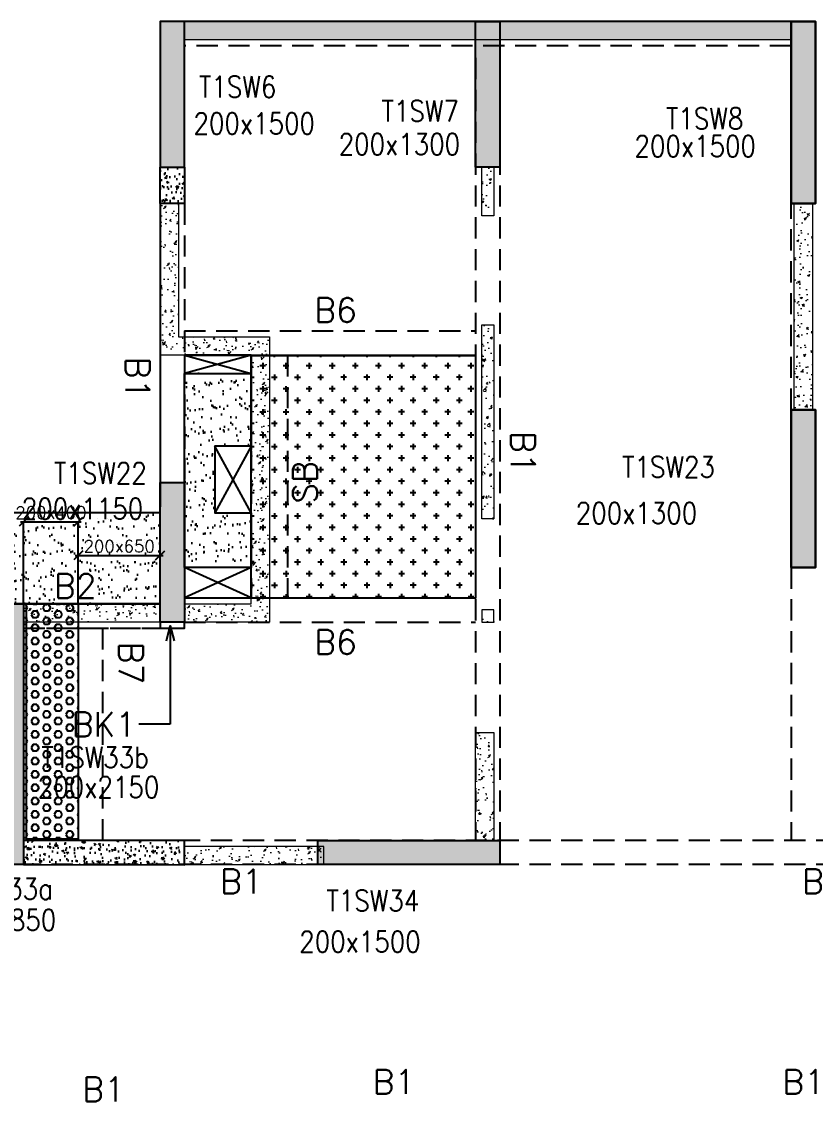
# Model space of a CAD drawing. Header units: millimetres. Extents: x 1078357 to 2594950, y -4969473 to -4636555.
# Drawn here: x 1595367 to 1601908, y -4661398 to -4652496 of the extents above; entities that cross this region are included whole.
import ezdxf

# ---------------------------------------------------------------- set-up
doc = ezdxf.new("R2010")
doc.units = ezdxf.units.MM
doc.header["$PDMODE"] = 35
for name, pattern in [('CONTINOUS', [0]), ('HIDDEN', [0.375, 0.25, -0.125]), ('New Retail block$0$CONTINOUS', [0])]:
    doc.linetypes.add(name, pattern=pattern)
doc.layers.get('0').update_dxf_attribs({"lineweight": 0})
doc.layers.get('Defpoints').update_dxf_attribs({"lineweight": 0})
for name, color, linetype, lineweight in [('A-_ANOTDIMA_D-', 6, 'Continuous', 13), ('COL. NO.', 30, 'Continuous', 25), ('COL. SIZE', 7, 'Continuous', 25), ('DIM', 9, 'Continuous', 25), ('HATCH', 8, 'Continuous', 30), ('RCC UPSTAND', 43, 'Continuous', 30), ('S-NON STR RCC WALL', 8, 'Continuous', 0)]:
    doc.layers.add(name, color=color, linetype=linetype, lineweight=lineweight)
for name, color, linetype in [('B-200x325', 201, 'HIDDEN'), ('B-200x375', 41, 'HIDDEN'), ('B-200x400', 44, 'HIDDEN'), ('B-200x650', 241, 'HIDDEN'), ('B-300xSLAB THK.', 151, 'Continuous'), ('BK1-200x650', 241, 'HIDDEN'), ('DC BEAM NO.', 7, 'Continuous'), ('DROP SLAB', 8, 'Continuous'), ('NON STR. RCC WALL', 6, 'Continuous'), ('S-COLUMN_SHEAR WALL', 1, 'Continuous'), ('S-PROJECTION', 54, 'New Retail block$0$CONTINOUS'), ('SLAB FOLD', 8, 'Continuous')]:
    doc.layers.add(name, color=color, linetype=linetype)
doc.styles.add('Roman', font='romans')
doc.styles.add('ROMANS', font='romans.shx', dxfattribs={"width": 0.85})
doc.dimstyles.new('HARESH', dxfattribs={"dimtxt": 150, "dimasz": 75, "dimexe": 0, "dimexo": 0, "dimgap": 25, "dimtad": 1, "dimdec": 0, "dimdsep": 46, "dimtxsty": 'Roman', "dimblk": 'OBLIQUE', "dimcen": 225, "dimdle": 25, "dimclrd": 2, "dimclre": 2, "dimclrt": 7, "dimadec": 8, "dimazin": 1, "dimtfac": 1, "dimtdec": 0, "dimtmove": 0, "dimatfit": 0, "dimfxl": 1, "dimlwd": -1, "dimlwe": -1, "dimarcsym": 0})
pattern_1 = [(50, (-4755937.19, 23343877.28), (182.184669, -15.9390855), [19.05, -209.55]), (355, (-4755937.19, 23343877.28), (-35.2434214, 191.0568452), [15.24, -167.6405842]), (100.4514447, (-4755922, 23343875.95), (146.9412471, 175.1177519), [16.1900088, -178.0902446]), (46.1842, (-4755937.19, 23343928.08), (271.0790409, -42.042328), [28.575, -314.325]), (96.6355576, (-4755914.6, 23343924.58), (237.404134, 247.4261246), [24.2850231, -267.1356082]), (351.1841512, (-4755937.2, 23343928.08), (237.404134, 247.4261246), [22.859967, -251.459732]), (21, (-4755911.79, 23343915.38), (151.6143913, -102.2651982), [19.05, -209.55]), (326, (-4755911.79, 23343915.38), (61.8020283, 184.1879661), [15.24, -167.64]), (71.451445, (-4755899.15, 23343906.86), (213.4164193, 81.9227689), [16.1900088, -178.0899376]), (37.5, (-4755937.19, 23343877.28), (3.08860325, 84.55503887), [0, -165.608, 0, -170.18, 0, -168.275]), (7.5, (-4755937.19, 23343877.28), (66.8196625, 100.18057482), [0, -97.028, 0, -161.798, 0, -64.135]), (327.5, (-4755993.83, 23343877.28), (135.59059517, -5.728744), [0, -63.5, 0, -198.12, 0, -262.89]), (317.5, (-4756019.23, 23343877.28), (148.1291814, 25.42649103), [0, -82.55, 0, -131.572, 0, -186.69])]

# ---------------------------------------------------------------- blocks, each defined once
blk = doc.blocks.new('_Oblique')
at = {"color": 0, "linetype": 'ByBlock', "lineweight": -2}
blk.add_line((-0.5, -0.5), (0.5, 0.5), dxfattribs=at)
blk = doc.blocks.new('*D1156')
at = {"layer": 'Defpoints', "color": 0, "ltscale": 700, "transparency": 16777216}
for p in [(1595833.4, -4656619.4), (1595383.3, -4657296.1, 0), (1595833.4, -4657296.1, 0)]:
    blk.add_point(p, dxfattribs=at)
at = {"layer": 'DIM', "color": 2, "ltscale": 700, "transparency": 16777216}
for p, q in [((1595358.3, -4656619.4), (1595858.4, -4656619.4)), ((1595383.3, -4657296.1), (1595383.3, -4656619.4)), ((1595833.4, -4657296.1), (1595833.4, -4656619.4))]:
    blk.add_line(p, q, dxfattribs=at)
at = {"layer": 'DIM', "color": 2, "ltscale": 700, "transparency": 16777216, "xscale": 75, "yscale": 75, "zscale": 75, "rotation": 180}
blk.add_blockref('_Oblique', (1595383.3, -4656619.4), dxfattribs=at)
at = {"layer": 'DIM', "color": 2, "ltscale": 700, "transparency": 16777216, "xscale": 75, "yscale": 75, "zscale": 75}
blk.add_blockref('_Oblique', (1595833.4, -4656619.4), dxfattribs=at)
at = {"layer": 'DIM', "color": 7, "ltscale": 700, "transparency": 16777216, "insert": (1595608.4, -4656544.4), "char_height": 150, "attachment_point": 5, "style": 'Roman'}
blk.add_mtext('{\\H0.666667x;200x400}', dxfattribs=at)
blk = doc.blocks.new('*D1157')
at = {"layer": 'Defpoints', "color": 0, "ltscale": 700, "transparency": 16777216}
for p in [(1596508.3, -4656896.1), (1595833.4, -4657296.1, 0), (1596508.3, -4657296.1, 0)]:
    blk.add_point(p, dxfattribs=at)
at = {"layer": 'DIM', "color": 2, "ltscale": 700, "transparency": 16777216}
for p, q in [((1595808.4, -4656896.1), (1596533.3, -4656896.1)), ((1595833.4, -4657296.1), (1595833.4, -4656896.1)), ((1596508.3, -4657296.1), (1596508.3, -4656896.1))]:
    blk.add_line(p, q, dxfattribs=at)
at = {"layer": 'DIM', "color": 2, "ltscale": 700, "transparency": 16777216, "xscale": 75, "yscale": 75, "zscale": 75, "rotation": 180}
blk.add_blockref('_Oblique', (1595833.4, -4656896.1), dxfattribs=at)
at = {"layer": 'DIM', "color": 2, "ltscale": 700, "transparency": 16777216, "xscale": 75, "yscale": 75, "zscale": 75}
blk.add_blockref('_Oblique', (1596508.3, -4656896.1), dxfattribs=at)
at = {"layer": 'DIM', "color": 7, "ltscale": 700, "transparency": 16777216, "insert": (1596170.9, -4656821.1), "char_height": 150, "attachment_point": 5, "style": 'Roman'}
blk.add_mtext('{\\H0.666667x;200x650}', dxfattribs=at)
blk = doc.blocks.new('G$CD63B60BD')
at = {"layer": 'COL. NO.', "linetype": 'Continuous', "style": 'ROMANS', "width": 0.85}
for s, p in [('T1SW6', (13370.2, 15274.3, -320.4)), ('T1SW7', (14874.5, 15075.4, -320.4)), ('T1SW8', (17218.7, 15013.4, -320.4)), ('T1SW23', (16857.3, 12140.3, -320.4)), ('T1SW22', (12175.1, 12089.1, -320.4)), ('T1SW33b', (12070.9, 9747.2, -320.4)), ('T1SW33a', (11279.4, 8663.7, -320.4)), ('T1SW34', (14420.4, 8565.4, -320.4))]:
    blk.add_text(s, height=175, dxfattribs=at).set_placement(p)
at = {"layer": 'COL. SIZE', "linetype": 'Continuous', "style": 'ROMANS', "width": 0.85}
for s, p in [('200x1500', (13325.1, 14973.2, -320.4)), ('200x1300', (14521.5, 14801.5, -320.4)), ('200x1500', (16959.4, 14785.6, -320.4)), ('200x1150', (11909.6, 11797.3, -320.4)), ('200x1300', (16475.4, 11760.5, -320.4)), ('200x2150', (12042.4, 9502, -320.4)), ('200x2850', (11193.5, 8406.3, -320.4)), ('200x1500', (14196.5, 8227.7, -320.4))]:
    blk.add_text(s, height=175, dxfattribs=at).set_placement(p)

msp = doc.modelspace()

# ---------------------------------------------------------------- hatches: boundary and pattern name
at = {"layer": 'DROP SLAB'}
h = msp.add_hatch(dxfattribs=at)
h.set_pattern_fill('CROSS', color=8, scale=15, angle=0.03079)
h.set_pattern_definition([(180.03079016, (-2778183.15, 14069229.48), (-95.1987999, -95.3011726), [47.625, -142.875]), (270.03079016, (-2778206.98, 14069253.28), (95.3011726, -95.1987999), [47.625, -142.875])])
h.paths.add_polyline_path([(1597258.3, -4655248.9), (1599108.3, -4655248.9), (1599108.3, -4657248.7), (1597258.3, -4657248.7)])
at = {"layer": 'HATCH'}
h = msp.add_hatch(dxfattribs=at)
h.set_pattern_fill('AR-SAND', color=8, scale=3, angle=179.97015)
h.set_pattern_definition([(37.47015413, (-3438174.69, 18703112.5), (-4.72361136, 146.8264517), [0, -115.824, 0, -129.54, 0, -123.825]), (7.4701541, (-3438174.69, 18703112.5), (134.9689868, 214.9772528), [0, -62.484, 0, -104.394, 0, -40.005]), (327.4701541, (-3438268.42, 18703112.55), (237.2979035, 0.3075449), [0, -38.1, 0, -137.16, 0, -179.07]), (317.4701541, (-3438268.42, 18703112.55), (229.1017424, 66.759465), [0, -19.05, 0, -89.916, 0, -102.87])])
h.paths.add_polyline_path([(1596708.3, -4655396.1), (1597258.3, -4655396.1), (1597258.3, -4655996.2), (1596958.3, -4655996.2), (1596958.3, -4656546.1), (1597258.3, -4656546.1), (1597258.3, -4656996.1), (1596708.3, -4656996.1)])
h = msp.add_hatch(dxfattribs=at)
h.set_pattern_fill('AR-SAND', color=8, scale=3, angle=179.97015)
h.set_pattern_definition([(37.4701541, (-2348699.65, 14019093.3), (-4.72361136, 146.8264517), [0, -115.824, 0, -129.54, 0, -123.825]), (7.4701541, (-2348699.65, 14019093.3), (134.9689868, 214.9772528), [0, -62.484, 0, -104.394, 0, -40.005]), (327.4701541, (-2348793.38, 14019093.35), (237.2979035, 0.3075449), [0, -38.1, 0, -137.16, 0, -179.07]), (317.4701541, (-2348793.38, 14019093.35), (229.1017424, 66.759465), [0, -19.05, 0, -89.916, 0, -102.87])])
h.paths.add_polyline_path([(1596508.3, -4656546.1), (1594058.3, -4656546.1), (1594058.6, -4657296.1), (1596508.6, -4657296.1)])
h = msp.add_hatch(dxfattribs=at)
h.set_pattern_fill('AR-SAND', color=8, scale=3, angle=179.97015)
h.set_pattern_definition([(37.4701541, (-2348699.74, 14019093.3), (-4.72361136, 146.8264517), [0, -115.824, 0, -129.54, 0, -123.825]), (7.4701541, (-2348699.74, 14019093.3), (134.9689868, 214.9772528), [0, -62.484, 0, -104.394, 0, -40.005]), (327.4701541, (-2348793.47, 14019093.35), (237.2979035, 0.3075449), [0, -38.1, 0, -137.16, 0, -179.07]), (317.4701541, (-2348793.47, 14019093.35), (229.1017424, 66.759465), [0, -19.05, 0, -89.916, 0, -102.87])])
h.paths.add_polyline_path([(1596508.5, -4656696.1), (1594058.5, -4656696.1), (1594058.5, -4657296.1), (1596508.5, -4657296.1)])
at = {"layer": 'RCC UPSTAND'}
h = msp.add_hatch(dxfattribs=at)
h.set_pattern_fill('AR-CONC', color=8, scale=20, angle=90)
h.set_pattern_definition([(140, (-1611491.8, -7192440.62), (12.550427, 143.4520365), [15, -165]), (85, (-1611491.8, -7192440.62), (-150.438427, -27.7502667), [12, -132]), (190.4514445, (-1611490.76, -7192428.67), (-137.887998, 115.7017693), [12.7480384, -140.2284224]), (136.1842, (-1611531.8, -7192440.62), (33.103856, 213.448266), [22.5, -247.5]), (186.6356355, (-1611529.05, -7192422.83), (-194.82372, 186.932389), [19.122068, -210.342752]), (81.184164, (-1611531.8, -7192440.62), (-194.82372, 186.932389), [18, -198]), (111, (-1611521.8, -7192420.62), (80.523778, 119.3814104), [15, -165]), (56, (-1611521.8, -7192420.62), (-145.030009, 48.6630664), [12, -132]), (161.4514447, (-1611515.1, -7192410.67), (-64.5062306, 168.0444753), [12.748038, -140.2284224]), (127.5, (-1611491.806, -7192440.62), (-66.57877077, 2.43197106), [0, -130.4, 0, -134, 0, -132.5]), (97.5, (-1611491.806, -7192440.62), (-78.8823424, 52.6139075), [0, -76.4, 0, -127.4, 0, -50.5]), (57.5, (-1611491.806, -7192485.22), (4.51097435, 106.7644872), [0, -50, 0, -156, 0, -207]), (47.5, (-1611491.81, -7192505.22), (-20.0209965, 116.6372339), [0, -65, 0, -103.6, 0, -147])])
h.paths.add_polyline_path([(1596708.2, -4653696.1), (1596708.2, -4653996.1), (1596508.3, -4653996.1), (1596508.3, -4653696.1)])
h = msp.add_hatch(dxfattribs=at)
h.set_pattern_fill('AR-CONC', color=8, scale=20, angle=270)
h.set_pattern_definition([(320, (4807304.17, -2122603.5), (-12.550427, -143.4520365), [15, -165]), (265, (4807304.17, -2122603.5), (150.438427, 27.7502667), [12, -132]), (10.4514445, (4807303.13, -2122615.45), (137.887998, -115.7017693), [12.7480384, -140.2284224]), (316.1842, (4807344.17, -2122603.5), (-33.103856, -213.448266), [22.5, -247.5]), (6.6356355, (4807341.41, -2122621.28), (194.82372, -186.932389), [19.122068, -210.342752]), (261.184164, (4807344.17, -2122603.5), (194.82372, -186.932389), [18, -198]), (291, (4807334.17, -2122623.5), (-80.523778, -119.3814104), [15, -165]), (236, (4807334.17, -2122623.5), (145.030009, -48.6630664), [12, -132]), (341.4514447, (4807327.46, -2122633.45), (64.5062306, -168.0444753), [12.748038, -140.2284224]), (307.5, (4807304.17, -2122603.497), (66.57877077, -2.43197106), [0, -130.4, 0, -134, 0, -132.5]), (277.5, (4807304.17, -2122603.5), (78.8823424, -52.6139075), [0, -76.4, 0, -127.4, 0, -50.5]), (237.5, (4807304.17, -2122558.897), (-4.51097435, -106.7644872), [0, -50, 0, -156, 0, -207]), (227.5, (4807304.17, -2122538.9), (20.0209965, -116.6372339), [0, -65, 0, -103.6, 0, -147])])
h.paths.add_polyline_path([(1596708.3, -4659246.7), (1595383.3, -4659246.4), (1595383.3, -4659445.9), (1596708.3, -4659446.2)])
at = {"layer": 'S-COLUMN_SHEAR WALL', "lineweight": 25, "extrusion": (1.00316e-06, 1.91639e-11, 1)}
h = msp.add_hatch(color=1, dxfattribs=at)
h.dxf.hatch_style = 1
h.paths.add_polyline_path([(1596708.3, -4652496.1), (1596508.3, -4652496.1), (1596508.3, -4653696.1), (1596708.3, -4653696.1)])
at = {"layer": 'S-COLUMN_SHEAR WALL', "lineweight": 25}
h = msp.add_hatch(color=1, dxfattribs=at)
h.dxf.hatch_style = 1
h.paths.add_polyline_path([(1599108.3, -4653696.2), (1599308.3, -4653696.2), (1599308.3, -4652496.1), (1599108.3, -4652496.1)])
at = {"layer": 'S-COLUMN_SHEAR WALL', "lineweight": 25, "extrusion": (1.00316e-06, 1.91639e-11, 1)}
h = msp.add_hatch(color=1, dxfattribs=at)
h.dxf.hatch_style = 1
h.paths.add_polyline_path([(1601908.3, -4652496.1), (1601708.3, -4652496.1), (1601708.3, -4653996.1), (1601908.3, -4653996.1)])
at = {"layer": 'S-COLUMN_SHEAR WALL', "lineweight": 25, "extrusion": (-1.00316e-06, 2.11765e-11, 1)}
h = msp.add_hatch(color=1, dxfattribs=at)
h.dxf.hatch_style = 1
h.paths.add_polyline_path([(1601708.3, -4652496.1), (1601908.3, -4652496.1), (1601908.3, -4653996.1), (1601708.3, -4653996.1)])
at = {"layer": 'S-COLUMN_SHEAR WALL', "lineweight": 25, "extrusion": (1.00316e-06, 1.91639e-11, 1)}
h = msp.add_hatch(color=1, dxfattribs=at)
h.dxf.hatch_style = 1
h.paths.add_polyline_path([(1601908.3, -4656996.1), (1601708.3, -4656996.1), (1601708.3, -4655696.1), (1601908.3, -4655696.1)])
at = {"layer": 'S-COLUMN_SHEAR WALL', "lineweight": 25, "extrusion": (-1.00316e-06, 2.11765e-11, 1)}
h = msp.add_hatch(color=1, dxfattribs=at)
h.dxf.hatch_style = 1
h.paths.add_polyline_path([(1601708.3, -4656996.1), (1601908.3, -4656996.1), (1601908.3, -4655696.1), (1601708.3, -4655696.1)])
at = {"layer": 'S-COLUMN_SHEAR WALL', "lineweight": 25, "extrusion": (1.00316e-06, 1.91639e-11, 1)}
h = msp.add_hatch(color=1, dxfattribs=at)
h.dxf.hatch_style = 1
h.paths.add_polyline_path([(1596708.3, -4657446.1), (1596508.3, -4657446.1), (1596508.3, -4656296.2), (1596708.3, -4656296.2)])
at = {"layer": 'S-COLUMN_SHEAR WALL', "lineweight": 25}
h = msp.add_hatch(color=1, dxfattribs=at)
h.dxf.hatch_style = 1
h.paths.add_polyline_path([(1595183.3, -4657296.1), (1595383.3, -4657296.1), (1595383.3, -4659446.1), (1595183.3, -4659446.1)])
h = msp.add_hatch(color=1, dxfattribs=at)
h.dxf.hatch_style = 1
h.paths.add_polyline_path([(1597808.3, -4659246.1), (1599308.3, -4659246.1), (1599308.3, -4659446.1), (1597808.3, -4659446.1)])
at = {"layer": 'S-NON STR RCC WALL'}
h = msp.add_hatch(dxfattribs=at)
h.set_pattern_fill('AR-CONC', color=256, angle=180)
h.set_pattern_definition([(50, (-5853161.9, 28027896.47), (182.184669, -15.93908554), [19.05, -209.55]), (355, (-5853161.9, 28027896.47), (-35.2434214, 191.0568452), [15.24, -167.6405842]), (100.4514447, (-5853146.72, 28027895.14), (146.9412471, 175.1177519), [16.1900088, -178.0902446]), (46.1842, (-5853161.9, 28027947.27), (271.0790409, -42.042328), [28.575, -314.325]), (96.6355576, (-5853139.31, 28027943.77), (237.404134, 247.4261246), [24.2850231, -267.1356082]), (351.1841512, (-5853161.9, 28027947.27), (237.404134, 247.4261246), [22.859967, -251.459732]), (21, (-5853136.5, 28027934.57), (151.6143913, -102.2651982), [19.05, -209.55]), (326, (-5853136.5, 28027934.57), (61.8020283, 184.1879661), [15.24, -167.64]), (71.451445, (-5853123.87, 28027926.05), (213.4164193, 81.9227689), [16.1900088, -178.0899376]), (37.5, (-5853161.9, 28027896.47), (3.08860325, 84.55503887), [0, -165.608, 0, -170.18, 0, -168.275]), (7.5, (-5853161.9, 28027896.47), (66.8196625, 100.18057482), [0, -97.028, 0, -161.798, 0, -64.135]), (327.5, (-5853218.545, 28027896.47), (135.59059517, -5.72874399), [0, -63.5, 0, -198.12, 0, -262.89]), (317.5, (-5853243.95, 28027896.47), (148.1291814, 25.42649103), [0, -82.55, 0, -131.572, 0, -186.69])])
h.paths.add_polyline_path([(1596711.5, -4652496.1), (1601708.5, -4652496.1), (1601708.5, -4652646.1), (1596711.5, -4652646.1)])
h = msp.add_hatch(dxfattribs=at)
h.set_pattern_fill('AR-CONC', color=256, angle=180)
h.set_pattern_definition([(50, (1599221.53, -4660402.88), (182.1847, -15.939), [19.05, -209.55]), (355, (1599221.53, -4660402.88), (-35.2434, 191.057), [15.24, -167.6406]), (100.4514, (1599236.71, -4660404.2), (146.9412, 175.1178), [16.19, -178.09]), (46.1842, (1599221.53, -4660352.08), (271.079, -42.042), [28.575, -314.325]), (96.6356, (1599244.12, -4660355.58), (237.404, 247.426), [24.285, -267.136]), (351.184, (1599221.53, -4660352.08), (237.404, 247.426), [22.86, -251.46]), (21, (1599246.93, -4660364.78), (151.6144, -102.2652), [19.05, -209.55]), (326, (1599246.93, -4660364.78), (61.802, 184.188), [15.24, -167.64]), (71.4514, (1599259.57, -4660373.3), (213.4164, 81.923), [16.19, -178.09]), (37.5, (1599221.53, -4660402.877), (3.0886, 84.55504), [0, -165.608, 0, -170.18, 0, -168.275]), (7.5, (1599221.53, -4660402.88), (66.8197, 100.1806), [0, -97.028, 0, -161.798, 0, -64.135]), (327.5, (1599164.89, -4660402.88), (135.5906, -5.72874), [0, -63.5, 0, -198.12, 0, -262.89]), (317.5, (1599139.49, -4660402.88), (148.1292, 25.4265), [0, -82.55, 0, -131.572, 0, -186.69])])
h.paths.add_polyline_path([(1599158.5, -4653696.2), (1599258.5, -4653696.2), (1599258.5, -4654096.1), (1599158.5, -4654096.1)])
h = msp.add_hatch(dxfattribs=at)
h.set_pattern_fill('AR-CONC', color=256, angle=180)
h.set_pattern_definition(pattern_1)
h.paths.add_polyline_path([(1597408.5, -4655096.1), (1597408.5, -4657446.1), (1596708.5, -4657446.1), (1596708.5, -4657296.1), (1597258.5, -4657296.1), (1597258.5, -4655246.1), (1596508.5, -4655246.1), (1596508.5, -4653996.1), (1596658.5, -4653996.1), (1596658.5, -4655096.1)])
at = {"layer": 'S-NON STR RCC WALL', "ltscale": 700}
h = msp.add_hatch(dxfattribs=at)
h.set_pattern_fill('AR-CONC', color=256)
h.set_pattern_definition([(50, (468617.2, 23899.88), (182.184669, -15.9390855), [19.05, -209.55]), (355, (468617.2, 23899.88), (-35.2434214, 191.056845), [15.24, -167.640584]), (100.4514447, (468632.38, 23898.56), (146.941247, 175.117752), [16.190009, -178.0902446]), (46.1842, (468617.2, 23950.68), (271.079041, -42.042328), [28.575, -314.325]), (96.6355576, (468639.78, 23947.18), (237.404134, 247.426125), [24.285023, -267.135608]), (351.184151, (468617.2, 23950.68), (237.404134, 247.426125), [22.859967, -251.459732]), (21, (468642.6, 23937.98), (151.6143913, -102.265198), [19.05, -209.55]), (326, (468642.6, 23937.98), (61.802028, 184.187966), [15.24, -167.64]), (71.451445, (468655.23, 23929.46), (213.416419, 81.922769), [16.190009, -178.0899376]), (37.5, (468617.195, 23899.884), (3.08860325, 84.5550389), [0, -165.608, 0, -170.18, 0, -168.275]), (7.5, (468617.195, 23899.88), (66.8196625, 100.1805748), [0, -97.028, 0, -161.798, 0, -64.135]), (327.5, (468560.55, 23899.884), (135.5905952, -5.728744), [0, -63.5, 0, -198.12, 0, -262.89]), (317.5, (468535.15, 23899.88), (148.1291814, 25.426491), [0, -82.55, 0, -131.572, 0, -186.69])])
h.paths.add_polyline_path([(1601733.5, -4653996.1), (1601883.5, -4653996.1), (1601883.5, -4655696.1), (1601733.5, -4655696.1)])
at = {"layer": 'S-NON STR RCC WALL'}
h = msp.add_hatch(dxfattribs=at)
h.set_pattern_fill('AR-CONC', color=256, angle=180)
h.set_pattern_definition([(50, (2696446.25, -9344422.06), (182.184669, -15.9390855), [19.05, -209.55]), (355, (2696446.25, -9344422.06), (-35.2434214, 191.056845), [15.24, -167.640584]), (100.4514447, (2696461.43, -9344423.4), (146.941247, 175.117752), [16.190009, -178.0902446]), (46.1842, (2696446.25, -9344371.26), (271.079041, -42.042328), [28.575, -314.325]), (96.6355576, (2696468.84, -9344374.77), (237.404134, 247.426125), [24.285023, -267.135608]), (351.184151, (2696446.25, -9344371.26), (237.404134, 247.426125), [22.859967, -251.459732]), (21, (2696471.65, -9344383.96), (151.6143913, -102.265198), [19.05, -209.55]), (326, (2696471.65, -9344383.96), (61.802028, 184.187966), [15.24, -167.64]), (71.451445, (2696484.28, -9344392.49), (213.416419, 81.922769), [16.190009, -178.0899376]), (37.5, (2696446.247, -9344422.064), (3.08860325, 84.5550389), [0, -165.608, 0, -170.18, 0, -168.275]), (7.5, (2696446.25, -9344422.06), (66.8196625, 100.1805748), [0, -97.028, 0, -161.798, 0, -64.135]), (327.5, (2696389.605, -9344422.064), (135.5905952, -5.728744), [0, -63.5, 0, -198.12, 0, -262.89]), (317.5, (2696364.2, -9344422.06), (148.1291814, 25.426491), [0, -82.55, 0, -131.572, 0, -186.69])])
h.paths.add_polyline_path([(1599158.5, -4654996.1), (1599258.5, -4654996.1), (1599258.5, -4656596.1), (1599158.5, -4656596.1)])
h = msp.add_hatch(dxfattribs=at)
h.set_pattern_fill('AR-CONC', color=256, angle=180)
h.set_pattern_definition(pattern_1)
h.paths.add_polyline_path([(1595383.5, -4657296.1), (1596508.5, -4657296.1), (1596508.5, -4657446.1), (1595383.5, -4657446.1)])
h = msp.add_hatch(dxfattribs=at)
h.set_pattern_fill('AR-CONC', color=256, angle=180)
h.set_pattern_definition([(50, (2696433.03, -9345786.73), (182.184669, -15.9390855), [19.05, -209.55]), (355, (2696433.03, -9345786.73), (-35.2434214, 191.056845), [15.24, -167.640584]), (100.4514447, (2696448.21, -9345788.06), (146.941247, 175.117752), [16.190009, -178.0902446]), (46.1842, (2696433.03, -9345735.93), (271.079041, -42.042328), [28.575, -314.325]), (96.6355576, (2696455.62, -9345739.43), (237.404134, 247.426125), [24.285023, -267.135608]), (351.184151, (2696433.03, -9345735.93), (237.404134, 247.426125), [22.859967, -251.459732]), (21, (2696458.43, -9345748.63), (151.6143913, -102.265198), [19.05, -209.55]), (326, (2696458.43, -9345748.63), (61.802028, 184.187966), [15.24, -167.64]), (71.451445, (2696471.07, -9345757.15), (213.416419, 81.922769), [16.190009, -178.0899376]), (37.5, (2696433.03, -9345786.73), (3.08860325, 84.5550389), [0, -165.608, 0, -170.18, 0, -168.275]), (7.5, (2696433.03, -9345786.73), (66.8196625, 100.1805748), [0, -97.028, 0, -161.798, 0, -64.135]), (327.5, (2696376.39, -9345786.73), (135.5905952, -5.728744), [0, -63.5, 0, -198.12, 0, -262.89]), (317.5, (2696350.99, -9345786.73), (148.1291814, 25.426491), [0, -82.55, 0, -131.572, 0, -186.69])])
h.paths.add_polyline_path([(1599158.5, -4657446.1), (1599258.5, -4657446.1), (1599258.5, -4657346.1), (1599158.5, -4657346.1)])
h = msp.add_hatch(dxfattribs=at)
h.set_pattern_fill('AR-CONC', color=256, angle=180)
h.set_pattern_definition([(50, (-5852426.65, 28027896.46), (182.184669, -15.93908554), [19.05, -209.55]), (355, (-5852426.65, 28027896.46), (-35.2434214, 191.0568452), [15.24, -167.6405842]), (100.4514447, (-5852411.47, 28027895.14), (146.9412471, 175.1177519), [16.1900088, -178.0902446]), (46.1842, (-5852426.65, 28027947.26), (271.0790409, -42.042328), [28.575, -314.325]), (96.6355576, (-5852404.06, 28027943.76), (237.404134, 247.4261246), [24.2850231, -267.1356082]), (351.1841512, (-5852426.65, 28027947.26), (237.404134, 247.4261246), [22.859967, -251.459732]), (21, (-5852401.25, 28027934.56), (151.6143913, -102.2651982), [19.05, -209.55]), (326, (-5852401.25, 28027934.56), (61.8020283, 184.1879661), [15.24, -167.64]), (71.451445, (-5852388.61, 28027926.04), (213.4164193, 81.9227689), [16.1900088, -178.0899376]), (37.5, (-5852426.65, 28027896.463), (3.08860325, 84.55503887), [0, -165.608, 0, -170.18, 0, -168.275]), (7.5, (-5852426.65, 28027896.46), (66.8196625, 100.18057482), [0, -97.028, 0, -161.798, 0, -64.135]), (327.5, (-5852483.29, 28027896.46), (135.59059517, -5.72874399), [0, -63.5, 0, -198.12, 0, -262.89]), (317.5, (-5852508.69, 28027896.46), (148.1291814, 25.42649103), [0, -82.55, 0, -131.572, 0, -186.69])])
h.paths.add_polyline_path([(1599108.5, -4658356.1), (1599258.5, -4658356.1), (1599258.5, -4659246), (1599108.5, -4659246)])
h = msp.add_hatch(dxfattribs=at)
h.set_pattern_fill('AR-CONC', color=256)
h.set_pattern_definition([(50, (-4755937.19, 23343877.28), (182.184669, -15.9390855), [19.05, -209.55]), (355, (-4755937.19, 23343877.28), (-35.2434214, 191.0568452), [15.24, -167.6405842]), (100.4514447, (-4755922, 23343875.95), (146.9412471, 175.1177519), [16.1900088, -178.0902446]), (46.1842, (-4755937.19, 23343928.08), (271.0790409, -42.042328), [28.575, -314.325]), (96.6355576, (-4755914.6, 23343924.58), (237.404134, 247.4261246), [24.2850231, -267.1356082]), (351.1841512, (-4755937.2, 23343928.08), (237.404134, 247.4261246), [22.859967, -251.459732]), (21, (-4755911.79, 23343915.38), (151.6143913, -102.2651982), [19.05, -209.55]), (326, (-4755911.79, 23343915.38), (61.8020283, 184.1879661), [15.24, -167.64]), (71.451445, (-4755899.15, 23343906.86), (213.4164193, 81.9227689), [16.1900088, -178.0899376]), (37.5, (-4755937.19, 23343877.28), (3.08860325, 84.55503887), [0, -165.608, 0, -170.18, 0, -168.275]), (7.5, (-4755937.19, 23343877.28), (66.8196625, 100.18057482), [0, -97.028, 0, -161.798, 0, -64.135]), (327.5, (-4755993.83, 23343877.28), (135.59059517, -5.728744), [0, -63.5, 0, -198.12, 0, -262.89]), (317.5, (-4756019.23, 23343877.28), (148.1291814, 25.42649103), [0, -82.55, 0, -131.572, 0, -186.69])])
h.paths.add_polyline_path([(1597858.5, -4659296.1), (1596708.5, -4659296.1), (1596708.5, -4659446.1), (1597858.5, -4659446.1)])
at = {"layer": 'SLAB FOLD', "ltscale": 1000}
h = msp.add_hatch(dxfattribs=at)
h.set_pattern_fill('HEX', color=8, scale=10, angle=180)
h.set_pattern_definition([(180, (1586158.456, -4470491.11), (-7e-15, -54.992613), [31.75, -63.5]), (300, (1586158.456, -4470491.11), (47.625, 27.496307), [31.75, -63.5]), (240, (1586126.706, -4470491.11), (47.625, -27.496307), [31.75, -63.5])])
h.paths.add_polyline_path([(1595383.7, -4659235.5), (1595833.7, -4659235.5), (1595833.7, -4657296.1), (1595383.7, -4657296.1)])

# ---------------------------------------------------------------- linework, layer by layer
at = {"layer": 'B-200x325', "ltscale": 700}
for p, q in [((1596708.2, -4655046.3, 0), (1599108.2, -4655046.4, 0)), ((1596708.4, -4657446.1, 0), (1599108.2, -4657446.2, 0))]:
    msp.add_line(p, q, dxfattribs=at)
at = {"layer": 'B-200x325', "linetype": 'Continuous', "ltscale": 700}
for p, q in [((1596708.2, -4655246.3, 0), (1599108.2, -4655246.4, 0)), ((1596708.4, -4657246.1, 0), (1599108.2, -4657246.2, 0))]:
    msp.add_line(p, q, dxfattribs=at)
at = {"layer": 'B-200x375', "linetype": 'Continuous', "ltscale": 700}
msp.add_line((1595833.4, -4657496.1, 0), (1595833.4, -4659235.5, 0), dxfattribs=at)
at = {"layer": 'B-200x375', "ltscale": 700}
msp.add_line((1596033.4, -4657496.1, 0), (1596033.4, -4659246.1), dxfattribs=at)
at = {"layer": 'B-200x400', "linetype": 'Continuous', "ltscale": 500}
msp.add_line((1595833.4, -4657296.1, 0), (1595383.3, -4657296.1, 0), dxfattribs=at)
at = {"layer": 'B-200x400', "linetype": 'HIDDEN', "ltscale": 500}
msp.add_line((1595383.3, -4657496.1, 0), (1595833.4, -4657496.1, 0), dxfattribs=at)
at = {"layer": 'B-200x650', "linetype": 'CONTINOUS', "ltscale": 700}
for p, q in [((1601708.5, -4652496.1, 0), (1596708.5, -4652496.1, 0)), ((1596508.5, -4653996.1, 0), (1596508.5, -4656496.1, 0)), ((1596508.5, -4657296.1, 0), (1594058.5, -4657296.1, 0)), ((1596508.3, -4657296.1, 0), (1595833.4, -4657296.1, 0))]:
    msp.add_line(p, q, dxfattribs=at)
at = {"layer": 'B-200x650', "linetype": 'HIDDEN', "ltscale": 700}
for p, q in [((1601708.5, -4652696.1, 0), (1596708.5, -4652696.1, 0)), ((1599108.5, -4652796.2, 0), (1599108.5, -4659246, 0)), ((1599308.5, -4652796.2, 0), (1599308.5, -4659246, 0)), ((1596708.5, -4653996.1, 0), (1596708.5, -4656496.1, 0)), ((1601708.5, -4655696.1, 0), (1601708.5, -4653996.1, 0)), ((1601708.5, -4656996.1, 0), (1601708.5, -4659246.1, 0)), ((1595383.5, -4657496.1, 0), (1596508.5, -4657496.1, 0)), ((1595833.4, -4657496.1, 0), (1596508.3, -4657496.1, 0)), ((1607601.9, -4659246, 0), (1595383.3, -4659246, 0)), ((1607601.9, -4659446, 0), (1595383.3, -4659446, 0))]:
    msp.add_line(p, q, dxfattribs=at)
at = {"layer": 'B-300xSLAB THK.', "linetype": 'HIDDEN', "ltscale": 700}
for p, q in [((1597258.2, -4655246.3, 0), (1597258.2, -4657246.1, 0)), ((1597558.2, -4655246.3, 0), (1597558.2, -4657246.1, 0))]:
    msp.add_line(p, q, dxfattribs=at)
at = {"layer": 'BK1-200x650', "linetype": 'Continuous', "ltscale": 700, "elevation": 0}
msp.add_lwpolyline([(1596708.6, -4657446.1), (1596508.6, -4657446.1), (1596508.6, -4657496.3), (1596708.6, -4657496.3)], close=True, dxfattribs=at)
at = {"layer": 'DROP SLAB', "color": 3, "linetype": 'CONTINOUS', "ltscale": 500}
for p, q in [((1596708.3, -4655246.1), (1597258.3, -4655396.1, 0)), ((1597257.5, -4655246.3, 0), (1596708.3, -4655396.1, 0)), ((1597258.3, -4655996.1), (1596958.3, -4656546.1)), ((1597258.3, -4656546.1), (1596958.3, -4655996.1)), ((1597258.3, -4657246.1, 0), (1596708.3, -4656996.1)), ((1597258.3, -4656996.1), (1596708.5, -4657246.1, 0))]:
    msp.add_line(p, q, dxfattribs=at)
at = {"layer": 'DROP SLAB', "color": 3, "linetype": 'CONTINOUS', "ltscale": 500, "elevation": 0}
for points in [[(1597258.3, -4655246.3), (1596708.3, -4655246.3), (1596708.3, -4655396.1), (1597258.3, -4655396.1)], [(1597258.3, -4655248.9), (1599108.3, -4655248.9), (1599108.3, -4657248.7), (1597258.3, -4657248.7)], [(1597258.3, -4655996.1), (1596958.3, -4655996.1), (1596958.3, -4656546.1), (1597258.3, -4656546.1)], [(1597258.3, -4656996.1), (1596708.5, -4656996.1), (1596708.5, -4657246.1), (1597258.3, -4657246.1)]]:
    msp.add_lwpolyline(points, close=True, dxfattribs=at)
at = {"layer": 'NON STR. RCC WALL', "elevation": 0}
for points in [[(1596708.2, -4653696.1), (1596708.2, -4653996.1), (1596508.3, -4653996.1), (1596508.3, -4653696.1)], [(1596708.3, -4659246.7), (1595383.3, -4659246.4), (1595383.3, -4659445.9), (1596708.3, -4659446.2)]]:
    msp.add_lwpolyline(points, close=True, dxfattribs=at)
at = {"layer": 'S-COLUMN_SHEAR WALL', "color": 1, "lineweight": 25, "extrusion": (1.00316e-06, 1.91639e-11, 1), "elevation": 1.6}
for points in [[(1596708.3, -4652496.1), (1596508.3, -4652496.1), (1596508.3, -4653696.1), (1596708.3, -4653696.1)], [(1601908.3, -4652496.1), (1601708.3, -4652496.1), (1601708.3, -4653996.1), (1601908.3, -4653996.1)], [(1601908.3, -4656996.1), (1601708.3, -4656996.1), (1601708.3, -4655696.1), (1601908.3, -4655696.1)], [(1596708.3, -4657446.1), (1596508.3, -4657446.1), (1596508.3, -4656296.2), (1596708.3, -4656296.2)]]:
    msp.add_lwpolyline(points, close=True, dxfattribs=at)
at = {"layer": 'S-COLUMN_SHEAR WALL', "color": 1, "lineweight": 25, "elevation": 0}
for points in [[(1599108.3, -4652496.1), (1599308.3, -4652496.1), (1599308.3, -4653696.2), (1599108.3, -4653696.2)], [(1595183.3, -4657296.1), (1595383.3, -4657296.1), (1595383.3, -4659446.1), (1595183.3, -4659446.1)], [(1597808.3, -4659246.1), (1599308.3, -4659246.1), (1599308.3, -4659446.1), (1597808.3, -4659446.1)]]:
    msp.add_lwpolyline(points, close=True, dxfattribs=at)
at = {"layer": 'S-COLUMN_SHEAR WALL', "color": 1, "lineweight": 25, "extrusion": (-1.00316e-06, 2.11765e-11, 1), "elevation": -1.6}
for points in [[(1601708.3, -4652496.1), (1601908.3, -4652496.1), (1601908.3, -4653996.1), (1601708.3, -4653996.1)], [(1601708.3, -4656996.1), (1601908.3, -4656996.1), (1601908.3, -4655696.1), (1601708.3, -4655696.1)]]:
    msp.add_lwpolyline(points, close=True, dxfattribs=at)
at = {"layer": 'S-NON STR RCC WALL', "elevation": 0}
for points in [[(1596711.5, -4652496.1), (1601708.5, -4652496.1), (1601708.5, -4652646.1), (1596711.5, -4652646.1)], [(1599158.5, -4653696.2), (1599258.5, -4653696.2), (1599258.5, -4654096.1), (1599158.5, -4654096.1)], [(1597408.5, -4655096.1), (1597408.5, -4657446.1), (1596708.5, -4657446.1), (1596708.5, -4657296.1), (1597258.5, -4657296.1), (1597258.5, -4655246.1), (1596508.5, -4655246.1), (1596508.5, -4653996.1), (1596658.5, -4653996.1), (1596658.5, -4655096.1)], [(1595383.5, -4657296.1), (1596508.5, -4657296.1), (1596508.5, -4657446.1), (1595383.5, -4657446.1)]]:
    msp.add_lwpolyline(points, close=True, dxfattribs=at)
at = {"layer": 'S-NON STR RCC WALL', "ltscale": 700, "elevation": 0}
for points in [[(1601733.5, -4653996.1), (1601883.5, -4653996.1), (1601883.5, -4655696.1), (1601733.5, -4655696.1)], [(1599158.5, -4654996.1), (1599258.5, -4654996.1), (1599258.5, -4656596.1), (1599158.5, -4656596.1)], [(1599158.5, -4657446.1), (1599258.5, -4657446.1), (1599258.5, -4657346.1), (1599158.5, -4657346.1)], [(1599108.5, -4658356.1), (1599258.5, -4658356.1), (1599258.5, -4659246), (1599108.5, -4659246)], [(1597858.5, -4659296.1), (1596708.5, -4659296.1), (1596708.5, -4659446.1), (1597858.5, -4659446.1)]]:
    msp.add_lwpolyline(points, close=True, dxfattribs=at)
at = {"layer": 'S-PROJECTION', "elevation": 0}
msp.add_lwpolyline([(1596508.3, -4656546.1), (1594058.3, -4656546.1), (1594058.6, -4657296.1), (1596508.6, -4657296.1)], close=True, dxfattribs=at)
at = {"layer": 'SLAB FOLD', "color": 8, "ltscale": 1000, "elevation": 0}
msp.add_lwpolyline([(1596708.3, -4655396.1), (1597258.3, -4655396.1), (1597258.3, -4655996.2), (1596958.3, -4655996.2), (1596958.3, -4656546.1), (1597258.3, -4656546.1), (1597258.3, -4656996.1), (1596708.3, -4656996.1), (1596708.3, -4655396.1)], dxfattribs=at)
msp.add_lwpolyline([(1595833.4, -4659235.5), (1595408.1, -4659235.5), (1595408.1, -4657296.1), (1595833.4, -4657296.1)], close=True, dxfattribs=at)

# ---------------------------------------------------------------- block references
at = {"layer": 'A-_ANOTDIMA_D-', "color": 2, "ltscale": 700}
msp.add_blockref('G$CD63B60BD', (1583458.3, -4668396.1, 0), dxfattribs=at)

# ---------------------------------------------------------------- texts
at = {"layer": 'B-200x325', "linetype": 'Continuous', "ltscale": 700, "style": 'ROMANS'}
for p in [(1597777.8, -4654974.2, -2.7), (1597777.8, -4657711.4, -2.7)]:
    msp.add_text('B6', height=200, rotation=359.99866, dxfattribs=at).set_placement(p)
at = {"layer": 'B-200x375', "linetype": 'Continuous', "ltscale": 700, "style": 'ROMANS'}
msp.add_text('B7', height=200, rotation=269.99866, dxfattribs=at).set_placement((1596168.2, -4657608.2, -2.7))
at = {"layer": 'B-200x650', "linetype": 'HIDDEN', "ltscale": 500, "style": 'ROMANS'}
for rotation, p in [(269.99906, (1596222.5, -4655258.3, -2.7)), (269.99906, (1599399, -4655871.1, -2.7)), (359.99906, (1597002.2, -4659683.4, -2.7)), (359.99906, (1601799.2, -4659683.3, -2.7)), (359.99906, (1598259.6, -4661336.5, -2.7)), (359.99906, (1601635.5, -4661336.5, -2.7)), (359.99906, (1595866.4, -4661397.7, -2.7))]:
    msp.add_text('B1', height=200, rotation=rotation, dxfattribs=at).set_placement(p)
at = {"layer": 'B-300xSLAB THK.', "linetype": 'Continuous', "ltscale": 700, "style": 'ROMANS'}
msp.add_text('SB', height=200, rotation=90.00094, dxfattribs=at).set_placement((1597802.9, -4656470.4, -2.7))
at = {"layer": 'BK1-200x650', "linetype": 'Continuous', "ltscale": 700, "style": 'ROMANS'}
msp.add_text('BK1', height=200, rotation=0.00094, dxfattribs=at).set_placement((1595779.7, -4658390.1, -2.7))
at = {"layer": 'DC BEAM NO.', "linetype": 'Continuous', "ltscale": 500, "style": 'ROMANS'}
msp.add_text('B2', height=200, dxfattribs=at).set_placement((1595632.8, -4657249, -2.7))

# ---------------------------------------------------------------- dimensions: what is measured, and where the dimension line sits
at = {"layer": 'DIM', "ltscale": 700}
dim = msp.add_linear_dim(base=(1595833.4, -4656619.4, 0), p1=(1595383.3, -4657296.1, 0), p2=(1595833.4, -4657296.1, 0), text='{\\H0.666667x;200x400}', dimstyle='HARESH', override={"dimtxsty": 'Roman'}, dxfattribs=at)
dim.commit()
dim.dimension.update_dxf_attribs({"geometry": '*D1156', "text_midpoint": (1595608.4, -4656619.4, 0), "dimtype": 160})
dim = msp.add_linear_dim(base=(1596508.3, -4656896.1, 0), p1=(1595833.4, -4657296.1, 0), p2=(1596508.3, -4657296.1, 0), text='{\\H0.666667x;200x650}', dimstyle='HARESH', override={"dimtxsty": 'Roman', "dimtmove": 1}, dxfattribs=at)
dim.commit()
dim.dimension.update_dxf_attribs({"geometry": '*D1157', "text_midpoint": (1596170.9, -4656821.1, 0)})

# ---------------------------------------------------------------- leaders
at = {"layer": 'BK1-200x650', "linetype": 'Continuous', "ltscale": 700}
msp.add_leader([(1596592.1, -4657476.5, 0), (1596592.1, -4658287.9, 0), (1596333.3, -4658287.9, 0)], dimstyle='HARESH', override={"dimasz": 125, "dimgap": 25, "dimtad": 0, "dimldrblk": 'Open30'}, dxfattribs=at)

doc.saveas('drawing.dxf')
